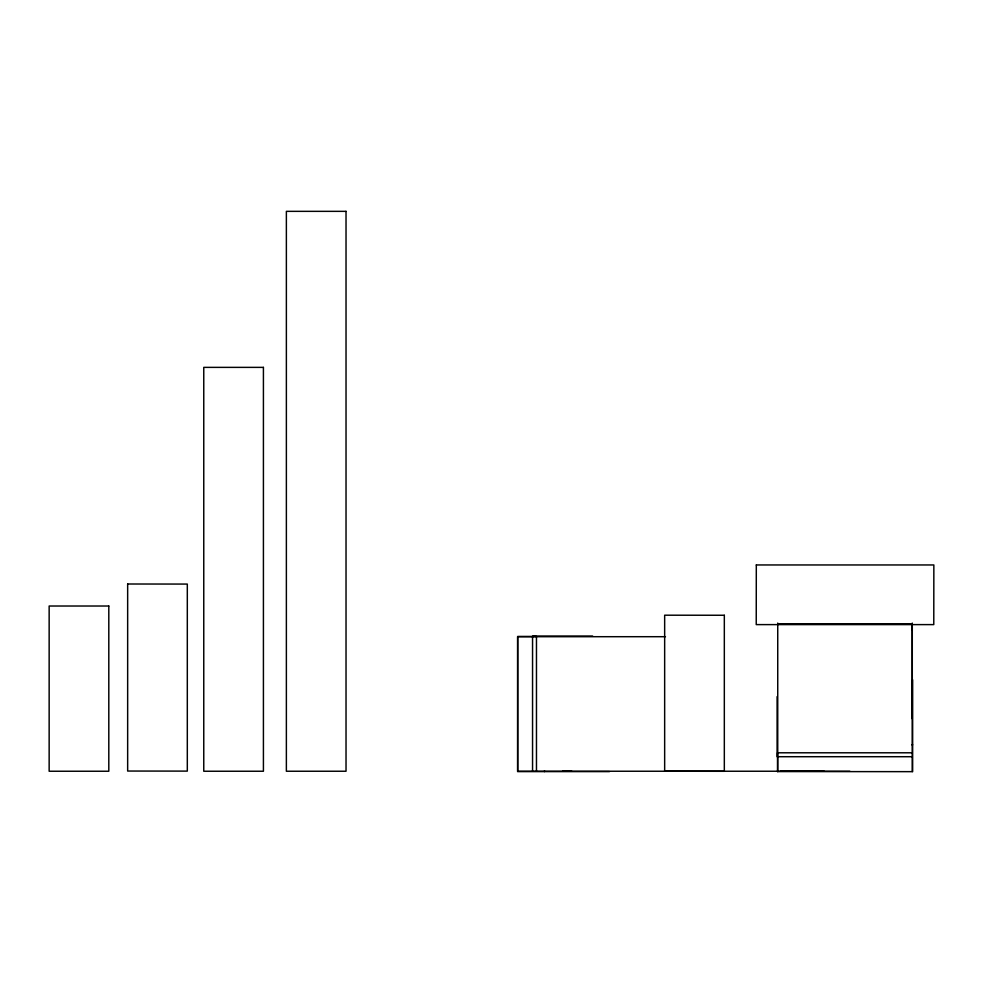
<?xml version="1.0" encoding="UTF-8"?>
<svg xmlns="http://www.w3.org/2000/svg" width="983" height="983" viewBox="0 0 983 983"><rect width="100%" height="100%" fill="white"/><g stroke="black" fill="none" stroke-linecap="round" stroke-linejoin="round"><path stroke-width="1.47" d="M912.273 718.794L912.273 623.8L777.737 623.8M565.348 771.225L562.804 771.237L571.774 771.25M665.724 771.237L666.093 771.237M821.555 771.237L824.098 771.237L796.783 771.213M592.638 636.05L532.553 636.05L532.553 771.237M665.466 636.701L517.611 636.701L517.611 771.606L609.521 771.606M911.831 744.77L912.642 744.77M912.273 752.794L777.504 752.794L777.504 771.569L912.642 771.655L912.642 679.745M912.273 756.713L777.098 756.713L777.098 696.64M849.853 771.237L517.697 771.237L517.697 636.468L536.472 636.468L536.472 771.237M780.576 771.262L819.392 771.237M912.273 623.062L912.273 771.569M912.273 623.8L912.273 630.349M777.737 623.062L777.737 771.655M544.496 770.783L544.496 771.606M127.655 584L127.655 771.041L187.311 771.114L187.311 584.074L127.655 584M756.308 564.955L756.234 624.61L933.776 624.61L933.85 564.955L756.308 564.955M346.028 211.345L286.372 211.345L286.372 771.237L346.028 771.237L346.028 211.345M263.419 367.372L203.764 367.372L203.764 771.237L263.419 771.237L263.419 367.372M108.806 606.019L49.15 606.019L49.15 771.237L108.806 771.237L108.806 606.019M724.324 615.26L664.655 615.198L664.655 771.237L724.324 771.299L724.324 615.26"/></g></svg>
